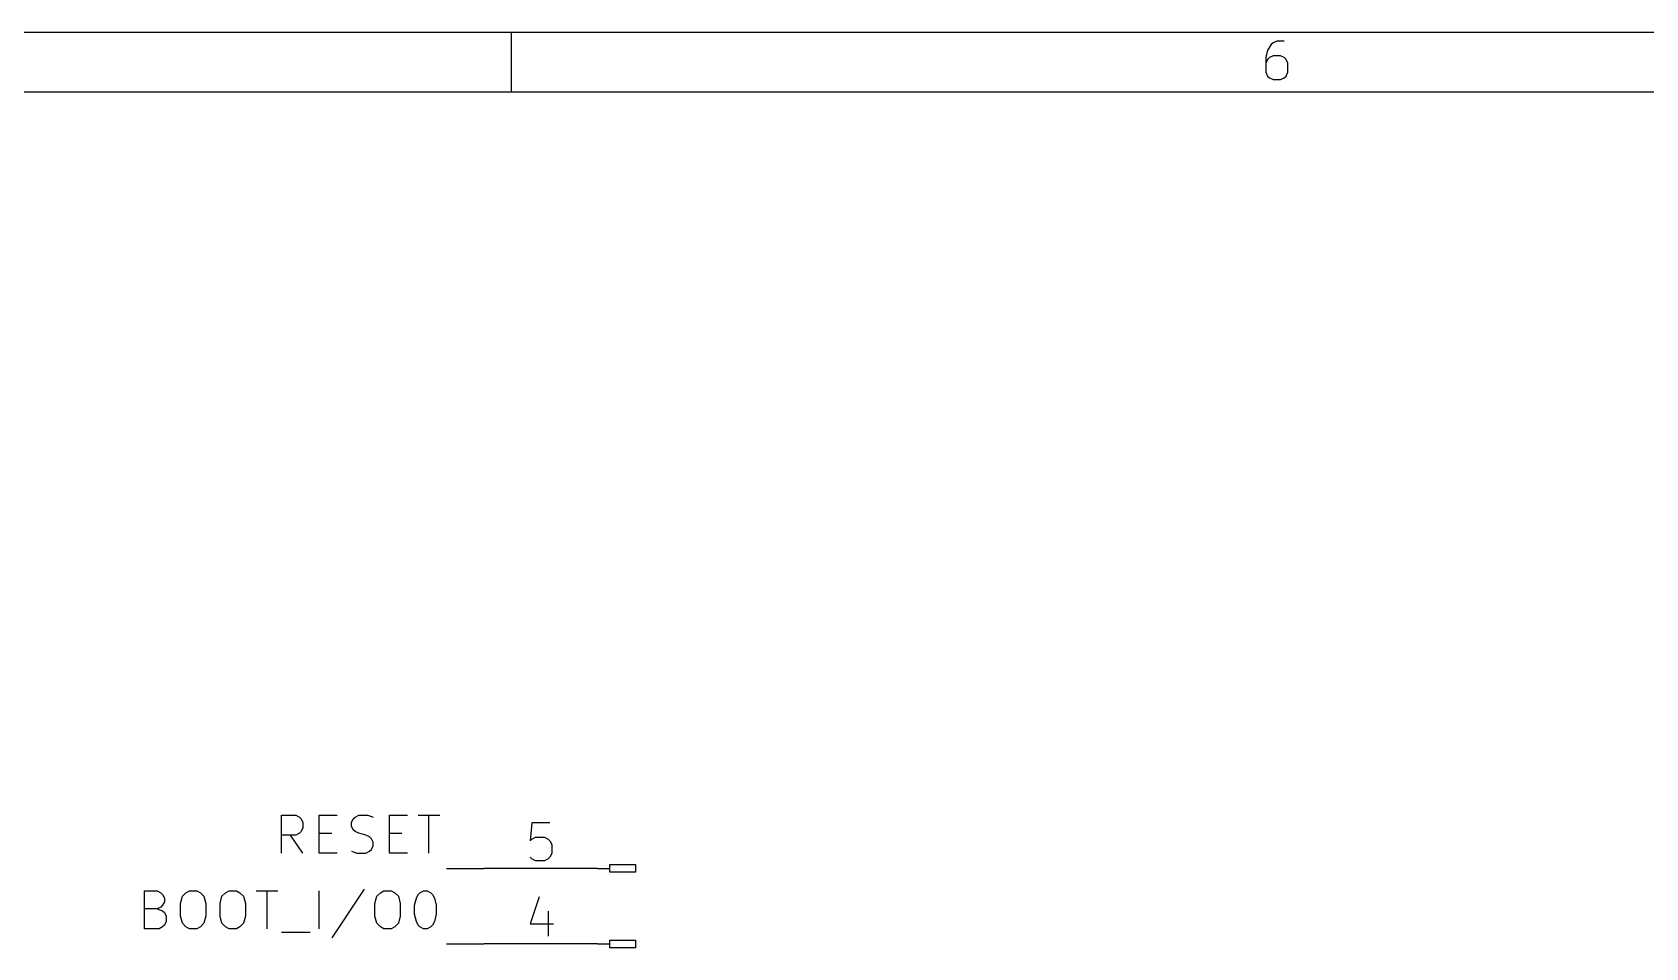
# Model space of a CAD drawing. Header units: inches. Extents: x 0.4 to 16.1, y -11.3 to -0.4.
# Drawn here: x 9.602 to 11.737, y -1.605 to -0.394 of the extents above; entities that cross this region are included whole.
import ezdxf

# ---------------------------------------------------------------- set-up
doc = ezdxf.new("R2010")
doc.units = ezdxf.units.IN
doc.header["$MEASUREMENT"] = 0
for name, color, linetype in [('LIGHTGREEN', 92, 'CONTINUOUS'), ('LIGHTRED', 12, 'CONTINUOUS'), ('RED', 14, 'CONTINUOUS'), ('REDSIX', 19, 'CONTINUOUS')]:
    doc.layers.add(name, color=color, linetype=linetype)

msp = doc.modelspace()

# ---------------------------------------------------------------- linework, layer by layer
at = {"layer": 'LIGHTGREEN', "linetype": 'CONTINUOUS'}
for p, q in [((10.15, -1.5), (10.2, -1.5)), ((10.15, -1.6), (10.2, -1.6))]:
    msp.add_line(p, q, dxfattribs=at)
at = {"layer": 'LIGHTRED', "linetype": 'CONTINUOUS'}
for p, q in [((10.2631, -1.4399), (10.2607, -1.4637)), ((10.2631, -1.4399), (10.2607, -1.4637)), ((10.2869, -1.4399), (10.2631, -1.4399)), ((10.2869, -1.4399), (10.2631, -1.4399)), ((10.2607, -1.4637), (10.2631, -1.4613)), ((10.2607, -1.4637), (10.2631, -1.4613)), ((10.2631, -1.4613), (10.2679, -1.4589)), ((10.2631, -1.4613), (10.2679, -1.4589)), ((10.2679, -1.4589), (10.2798, -1.4589)), ((10.2679, -1.4589), (10.2798, -1.4589)), ((10.2798, -1.4589), (10.2845, -1.4613)), ((10.2798, -1.4589), (10.2845, -1.4613)), ((10.2845, -1.4613), (10.2869, -1.4637)), ((10.2845, -1.4613), (10.2869, -1.4637)), ((10.2869, -1.4637), (10.2893, -1.4684)), ((10.2869, -1.4637), (10.2893, -1.4684)), ((10.2893, -1.4684), (10.2893, -1.4804)), ((10.2893, -1.4684), (10.2893, -1.4804)), ((10.2631, -1.4875), (10.2607, -1.4851)), ((10.2631, -1.4875), (10.2607, -1.4851)), ((10.2679, -1.4899), (10.2631, -1.4875)), ((10.2679, -1.4899), (10.2631, -1.4875)), ((10.2798, -1.4899), (10.2679, -1.4899)), ((10.2798, -1.4899), (10.2679, -1.4899)), ((10.2845, -1.4875), (10.2798, -1.4899)), ((10.2845, -1.4875), (10.2798, -1.4899)), ((10.2869, -1.4851), (10.2845, -1.4875)), ((10.2869, -1.4851), (10.2845, -1.4875)), ((10.2893, -1.4804), (10.2869, -1.4851)), ((10.2893, -1.4804), (10.2869, -1.4851)), ((10.2726, -1.5375), (10.2607, -1.5732)), ((10.2726, -1.5375), (10.2607, -1.5732)), ((10.2845, -1.5565), (10.2845, -1.5899)), ((10.2845, -1.5565), (10.2845, -1.5899)), ((10.2607, -1.5732), (10.2917, -1.5732)), ((10.2607, -1.5732), (10.2917, -1.5732))]:
    msp.add_line(p, q, dxfattribs=at)
at = {"layer": 'RED', "linetype": 'CONTINUOUS'}
for p, q in [((0.3937, -0.3937), (16.1413, -0.3937)), ((10.2362, -0.4724), (10.2362, -0.3937)), ((11.2487, -0.4053), (11.2439, -0.4077)), ((11.2585, -0.4053), (11.2487, -0.4053)), ((11.2365, -0.4174), (11.2341, -0.4272)), ((11.2414, -0.4101), (11.2365, -0.4174)), ((11.2439, -0.4248), (11.239, -0.4272)), ((11.2439, -0.4077), (11.2414, -0.4101)), ((11.2536, -0.4248), (11.2439, -0.4248)), ((11.2585, -0.4272), (11.2536, -0.4248)), ((11.2341, -0.4272), (11.2341, -0.4467)), ((11.2365, -0.4296), (11.2341, -0.4345)), ((11.2341, -0.4467), (11.2365, -0.4516)), ((11.239, -0.4272), (11.2365, -0.4296)), ((11.2609, -0.4296), (11.2585, -0.4272)), ((11.2633, -0.4345), (11.2609, -0.4296)), ((11.2609, -0.4516), (11.2633, -0.4467)), ((11.2633, -0.4467), (11.2633, -0.4345)), ((11.2365, -0.4516), (11.239, -0.454)), ((11.239, -0.454), (11.2439, -0.4564)), ((11.2439, -0.4564), (11.2536, -0.4564)), ((11.2536, -0.4564), (11.2585, -0.454)), ((11.2585, -0.454), (11.2609, -0.4516)), ((0.4724, -0.4724), (16.0626, -0.4724)), ((10.35, -1.5), (10.2, -1.5)), ((10.35, -1.5), (10.2, -1.5)), ((10.35, -1.5), (10.366, -1.5)), ((10.366, -1.505), (10.366, -1.495)), ((10.366, -1.495), (10.4, -1.495)), ((10.4, -1.505), (10.366, -1.505)), ((10.4, -1.495), (10.4, -1.505)), ((10.35, -1.6), (10.2, -1.6)), ((10.35, -1.6), (10.2, -1.6)), ((10.35, -1.6), (10.366, -1.6)), ((10.366, -1.605), (10.366, -1.595)), ((10.366, -1.595), (10.4, -1.595)), ((10.4, -1.595), (10.4, -1.605)), ((10.4, -1.605), (10.366, -1.605))]:
    msp.add_line(p, q, dxfattribs=at)
at = {"layer": 'REDSIX', "linetype": 'CONTINUOUS'}
for p, q in [((9.9316, -1.4798), (9.9316, -1.4298)), ((9.9316, -1.4298), (9.9507, -1.4298)), ((9.9507, -1.4298), (9.9554, -1.4322)), ((9.9816, -1.4798), (9.9816, -1.4298)), ((9.9816, -1.4298), (10.0054, -1.4298)), ((10.0292, -1.4322), (10.034, -1.4298)), ((10.034, -1.4298), (10.0459, -1.4298)), ((10.0459, -1.4298), (10.053, -1.4322)), ((10.0745, -1.4798), (10.0745, -1.4298)), ((10.0745, -1.4298), (10.0983, -1.4298)), ((10.1126, -1.4298), (10.1411, -1.4298)), ((10.1268, -1.4798), (10.1268, -1.4298)), ((9.9554, -1.4322), (9.9578, -1.4346)), ((9.9578, -1.4512), (9.9554, -1.4536)), ((9.9578, -1.4346), (9.9602, -1.4393)), ((9.9602, -1.4465), (9.9578, -1.4512)), ((9.9602, -1.4393), (9.9602, -1.4465)), ((10.0245, -1.4393), (10.0268, -1.4346)), ((10.0245, -1.4441), (10.0245, -1.4393)), ((10.0268, -1.4488), (10.0245, -1.4441)), ((10.0268, -1.4346), (10.0292, -1.4322)), ((10.0292, -1.4512), (10.0268, -1.4488)), ((10.034, -1.4536), (10.0292, -1.4512)), ((9.9507, -1.456), (9.9316, -1.456)), ((9.9602, -1.4798), (9.9435, -1.456)), ((9.9554, -1.4536), (9.9507, -1.456)), ((9.9816, -1.4536), (9.9983, -1.4536)), ((10.0435, -1.456), (10.034, -1.4536)), ((10.0483, -1.4584), (10.0435, -1.456)), ((10.0507, -1.4608), (10.0483, -1.4584)), ((10.053, -1.4655), (10.0507, -1.4608)), ((10.0507, -1.475), (10.053, -1.4703)), ((10.053, -1.4703), (10.053, -1.4655)), ((10.0745, -1.4536), (10.0911, -1.4536)), ((10.0054, -1.4798), (9.9816, -1.4798)), ((10.0245, -1.4774), (10.0316, -1.4798)), ((10.0316, -1.4798), (10.0435, -1.4798)), ((10.0435, -1.4798), (10.0483, -1.4774)), ((10.0483, -1.4774), (10.0507, -1.475)), ((10.0983, -1.4798), (10.0745, -1.4798)), ((9.7506, -1.5798), (9.7506, -1.5298)), ((9.7506, -1.5298), (9.7673, -1.5298)), ((9.7673, -1.5298), (9.7721, -1.5322)), ((9.7721, -1.5322), (9.7745, -1.5346)), ((9.7745, -1.5346), (9.7768, -1.5393)), ((9.7983, -1.5465), (9.8006, -1.5369)), ((9.8006, -1.5369), (9.8054, -1.5322)), ((9.8054, -1.5322), (9.8102, -1.5298)), ((9.8102, -1.5298), (9.8197, -1.5298)), ((9.8197, -1.5298), (9.8245, -1.5322)), ((9.8245, -1.5322), (9.8292, -1.5369)), ((9.8292, -1.5369), (9.8316, -1.5465)), ((9.8506, -1.5465), (9.853, -1.5369)), ((9.853, -1.5369), (9.8578, -1.5322)), ((9.8578, -1.5322), (9.8626, -1.5298)), ((9.8626, -1.5298), (9.8721, -1.5298)), ((9.8721, -1.5298), (9.8768, -1.5322)), ((9.8768, -1.5322), (9.8816, -1.5369)), ((9.8816, -1.5369), (9.884, -1.5465)), ((9.8983, -1.5298), (9.9268, -1.5298)), ((9.9126, -1.5798), (9.9126, -1.5298)), ((9.9816, -1.5798), (9.9816, -1.5298)), ((10.0411, -1.5274), (9.9983, -1.5917)), ((10.0554, -1.5465), (10.0578, -1.5369)), ((10.0578, -1.5369), (10.0626, -1.5322)), ((10.0626, -1.5322), (10.0673, -1.5298)), ((10.0673, -1.5298), (10.0768, -1.5298)), ((10.0768, -1.5298), (10.0816, -1.5322)), ((10.0816, -1.5322), (10.0864, -1.5369)), ((10.0864, -1.5369), (10.0887, -1.5465)), ((10.1102, -1.5393), (10.1126, -1.5346)), ((10.1126, -1.5346), (10.1149, -1.5322)), ((10.1149, -1.5322), (10.1197, -1.5298)), ((10.1197, -1.5298), (10.1245, -1.5298)), ((10.1245, -1.5298), (10.1292, -1.5322)), ((10.1292, -1.5322), (10.1316, -1.5346)), ((10.1316, -1.5346), (10.134, -1.5393)), ((9.7673, -1.5536), (9.7506, -1.5536)), ((9.7721, -1.5512), (9.7673, -1.5536)), ((9.7673, -1.5536), (9.7745, -1.556)), ((9.7745, -1.5488), (9.7721, -1.5512)), ((9.7768, -1.5441), (9.7745, -1.5488)), ((9.7745, -1.556), (9.7768, -1.5584)), ((9.7768, -1.5393), (9.7768, -1.5441)), ((9.7768, -1.5584), (9.7792, -1.5631)), ((9.7983, -1.5631), (9.7983, -1.5465)), ((9.8316, -1.5465), (9.8316, -1.5631)), ((9.8506, -1.5631), (9.8506, -1.5465)), ((9.884, -1.5465), (9.884, -1.5631)), ((10.0554, -1.5631), (10.0554, -1.5465)), ((10.0887, -1.5465), (10.0887, -1.5631)), ((10.1078, -1.5488), (10.1102, -1.5393)), ((10.1078, -1.5608), (10.1078, -1.5488)), ((10.134, -1.5393), (10.1364, -1.5488)), ((10.1364, -1.5488), (10.1364, -1.5608)), ((9.7745, -1.5774), (9.7697, -1.5798)), ((9.7768, -1.575), (9.7745, -1.5774)), ((9.7792, -1.5703), (9.7768, -1.575)), ((9.7792, -1.5631), (9.7792, -1.5703)), ((9.8006, -1.5727), (9.7983, -1.5631)), ((9.8054, -1.5774), (9.8006, -1.5727)), ((9.8102, -1.5798), (9.8054, -1.5774)), ((9.8245, -1.5774), (9.8197, -1.5798)), ((9.8292, -1.5727), (9.8245, -1.5774)), ((9.8316, -1.5631), (9.8292, -1.5727)), ((9.853, -1.5727), (9.8506, -1.5631)), ((9.8578, -1.5774), (9.853, -1.5727)), ((9.8626, -1.5798), (9.8578, -1.5774)), ((9.8768, -1.5774), (9.8721, -1.5798)), ((9.8816, -1.5727), (9.8768, -1.5774)), ((9.884, -1.5631), (9.8816, -1.5727)), ((10.0578, -1.5727), (10.0554, -1.5631)), ((10.0626, -1.5774), (10.0578, -1.5727)), ((10.0673, -1.5798), (10.0626, -1.5774)), ((10.0816, -1.5774), (10.0768, -1.5798)), ((10.0864, -1.5727), (10.0816, -1.5774)), ((10.0887, -1.5631), (10.0864, -1.5727)), ((10.1102, -1.5703), (10.1078, -1.5608)), ((10.1126, -1.575), (10.1102, -1.5703)), ((10.1149, -1.5774), (10.1126, -1.575)), ((10.1197, -1.5798), (10.1149, -1.5774)), ((10.1292, -1.5774), (10.1245, -1.5798)), ((10.1316, -1.575), (10.1292, -1.5774)), ((10.134, -1.5703), (10.1316, -1.575)), ((10.1364, -1.5608), (10.134, -1.5703)), ((9.7697, -1.5798), (9.7506, -1.5798)), ((9.8197, -1.5798), (9.8102, -1.5798)), ((9.8721, -1.5798), (9.8626, -1.5798)), ((9.9316, -1.5846), (9.9697, -1.5846)), ((10.0768, -1.5798), (10.0673, -1.5798)), ((10.1245, -1.5798), (10.1197, -1.5798))]:
    msp.add_line(p, q, dxfattribs=at)

doc.saveas('drawing.dxf')
